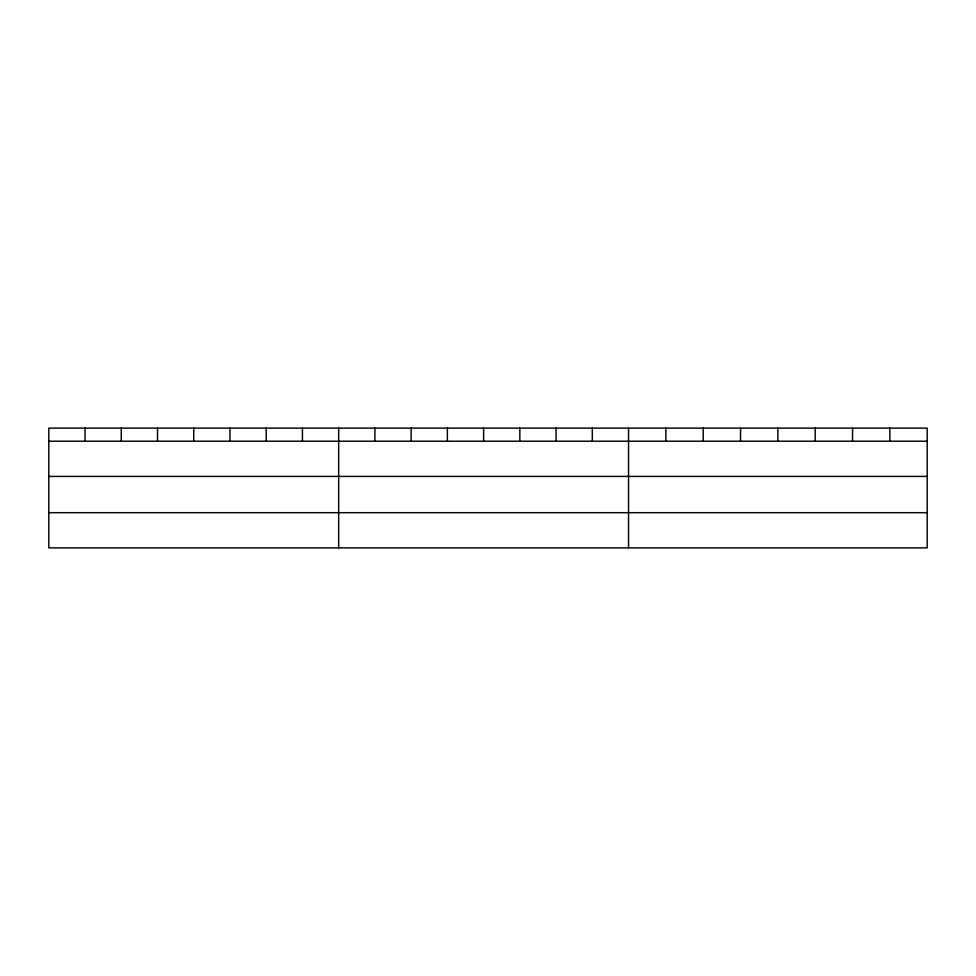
<?xml version="1.0" encoding="UTF-8"?>
<svg xmlns="http://www.w3.org/2000/svg" width="976" height="976" viewBox="0 0 976 976"><rect width="100%" height="100%" fill="white"/><g stroke="black" fill="none" stroke-linecap="round" stroke-linejoin="round"><path stroke-width="1.46" d="M927.2 476.41L927.2 428.122L48.8 428.122L48.8 547.878L927.2 547.878L927.2 476.41L48.8 476.41M48.8 441.213L927.2 441.213M48.8 512.681L927.2 512.681M889.868 428.122L889.868 441.213M852.536 428.122L852.536 441.213M815.204 428.122L815.204 441.213M777.872 428.122L777.872 441.213M740.54 428.122L740.54 441.213M703.208 428.122L703.208 441.213M665.876 428.122L665.876 441.213M628.544 428.122L628.544 547.878M592.31 428.122L592.31 441.213M556.076 428.122L556.076 441.213M519.842 428.122L519.842 441.213M483.608 428.122L483.608 441.213M447.374 428.122L447.374 441.213M411.14 428.122L411.14 441.213M374.906 428.122L374.906 441.213M338.672 428.122L338.672 547.878M302.438 428.122L302.438 441.213M266.204 428.122L266.204 441.213M229.97 428.122L229.97 441.213M193.736 428.122L193.736 441.213M157.502 428.122L157.502 441.213M121.268 428.122L121.268 441.213M85.034 428.122L85.034 441.213"/></g></svg>
